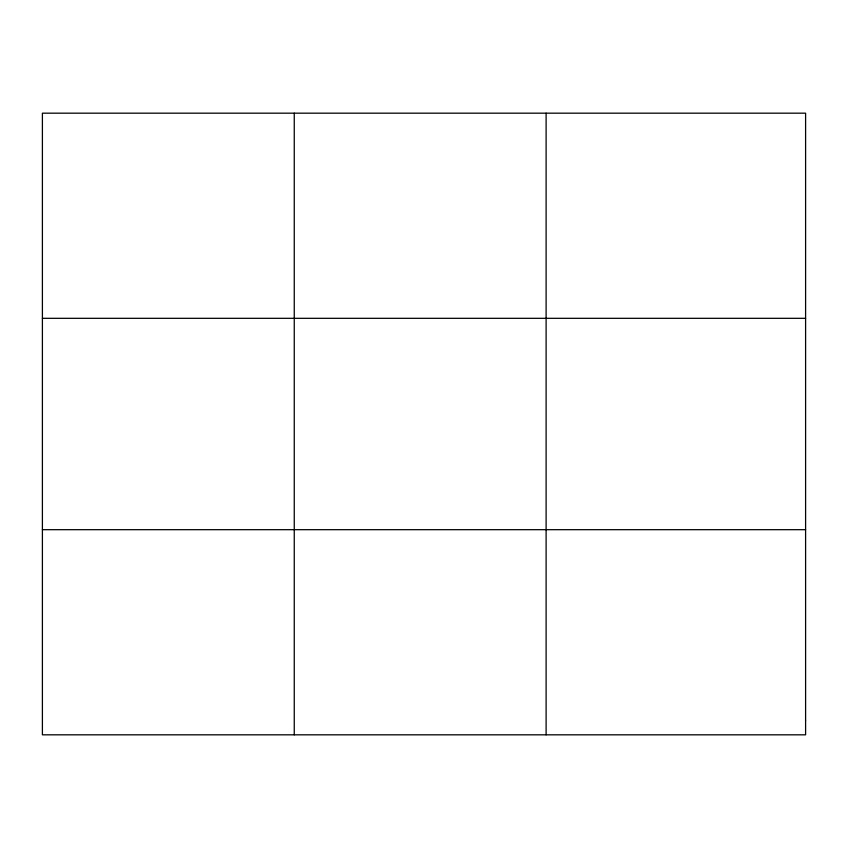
<?xml version="1.0" encoding="UTF-8"?>
<svg xmlns="http://www.w3.org/2000/svg" width="848" height="848" viewBox="0 0 848 848"><rect width="100%" height="100%" fill="white"/><g stroke="black" fill="none" stroke-linecap="round" stroke-linejoin="round"><path stroke-width="1.27" d="M294.256 113.176L294.256 734.824M546.112 113.176L546.112 734.824M42.4 318.318L805.6 318.318M42.4 529.682L805.6 529.682M805.6 720.175L805.6 734.824L42.4 734.824L42.4 113.176L805.6 113.176L805.6 720.175"/></g></svg>
